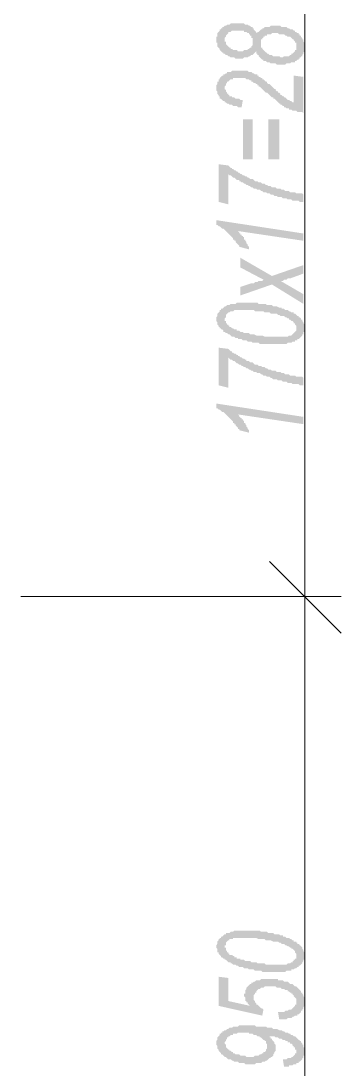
# Model space of a CAD drawing. Header units: millimetres. Extents: x 1372 to 666090, y 1285 to 31551.
# Drawn here: x 559032 to 560133, y 6393 to 9992 of the extents above; entities that cross this region are included whole.
import ezdxf

# ---------------------------------------------------------------- set-up
doc = ezdxf.new("R2010")
doc.units = ezdxf.units.MM
doc.layers.add('PDF _0', color=7, linetype='Continuous')

msp = doc.modelspace()

# ---------------------------------------------------------------- hatches: boundary and pattern name
at = {"layer": 'PDF _0', "transparency": 33554559}
h = msp.add_hatch(color=256, dxfattribs=at)
h.paths.add_polyline_path([(559841.2, 9887.5), (559837, 9883.4), (559837, 9883.4), (559832.8, 9879.2), (559828.7, 9875), (559828.7, 9875), (559824.5, 9875), (559820.3, 9870.8), (559816.2, 9870.8), (559816.2, 9870.8), (559812, 9866.7), (559807.8, 9866.7), (559803.6, 9866.7), (559799.5, 9866.7), (559795.3, 9862.5), (559791.1, 9862.5), (559791.1, 9862.5), (559787, 9862.5), (559782.8, 9862.5), (559778.6, 9862.5), (559774.5, 9862.5), (559770.3, 9862.5), (559766.1, 9866.7), (559761.9, 9866.7), (559757.8, 9866.7), (559753.6, 9866.7), (559749.4, 9870.8), (559749.4, 9870.8), (559745.3, 9870.8), (559741.1, 9875), (559736.9, 9875), (559736.9, 9875), (559732.7, 9879.2), (559728.6, 9879.2), (559728.6, 9883.4), (559724.4, 9883.4), (559720.2, 9887.5), (559720.2, 9887.5), (559716.1, 9891.7), (559716.1, 9891.7), (559716.1, 9895.9), (559711.9, 9900), (559711.9, 9900), (559707.7, 9904.2), (559707.7, 9904.2), (559707.7, 9908.4), (559707.7, 9912.5), (559707.7, 9916.7), (559703.6, 9916.7), (559703.6, 9920.9), (559703.6, 9925.1), (559703.6, 9925.1), (559703.6, 9929.2), (559703.6, 9933.4), (559703.6, 9937.6), (559707.7, 9937.6), (559707.7, 9941.7), (559707.7, 9945.9), (559707.7, 9945.9), (559707.7, 9950.1), (559711.9, 9954.3), (559711.9, 9954.3), (559716.1, 9958.4), (559716.1, 9958.4), (559716.1, 9962.6), (559720.2, 9962.6), (559720.2, 9966.8), (559724.4, 9966.8), (559724.4, 9970.9), (559728.6, 9970.9), (559732.7, 9975.1), (559736.9, 9975.1), (559736.9, 9975.1), (559741.1, 9979.3), (559745.3, 9979.3), (559749.4, 9979.3), (559753.6, 9983.4), (559757.8, 9983.4), (559757.8, 9983.4), (559761.9, 9983.4), (559766.1, 9983.4), (559770.3, 9983.4), (559774.5, 9983.4), (559778.6, 9983.4), (559782.8, 9983.4), (559787, 9983.4), (559791.1, 9983.4), (559795.3, 9983.4), (559795.3, 9983.4), (559799.5, 9983.4), (559803.6, 9979.3), (559807.8, 9979.3), (559812, 9979.3), (559816.2, 9975.1), (559816.2, 9975.1), (559820.3, 9975.1), (559820.3, 9975.1), (559824.5, 9970.9), (559828.7, 9970.9), (559828.7, 9966.8), (559832.8, 9966.8), (559832.8, 9962.6), (559837, 9958.4), (559837, 9958.4), (559841.2, 9954.3), (559841.2, 9950.1), (559845.4, 9950.1), (559845.4, 9954.3), (559849.5, 9954.3), (559853.7, 9958.4), (559853.7, 9958.4), (559857.9, 9962.6), (559862, 9962.6), (559862, 9966.8), (559866.2, 9966.8), (559866.2, 9966.8), (559870.4, 9970.9), (559874.5, 9970.9), (559878.7, 9970.9), (559882.9, 9970.9), (559887.1, 9970.9), (559891.2, 9975.1), (559895.4, 9975.1), (559899.6, 9975.1), (559903.7, 9975.1), (559907.9, 9975.1), (559912.1, 9975.1), (559912.1, 9975.1), (559916.3, 9975.1), (559920.4, 9975.1), (559924.6, 9975.1), (559928.8, 9970.9), (559932.9, 9970.9), (559937.1, 9970.9), (559941.3, 9970.9), (559945.4, 9970.9), (559949.6, 9966.8), (559953.8, 9966.8), (559953.8, 9966.8), (559958, 9962.6), (559962.1, 9962.6), (559966.3, 9962.6), (559970.5, 9958.4), (559974.6, 9958.4), (559974.6, 9954.3), (559978.8, 9954.3), (559978.8, 9954.3), (559983, 9950.1), (559987.2, 9950.1), (559987.2, 9945.9), (559991.3, 9945.9), (559991.3, 9941.7), (559995.5, 9941.7), (559995.5, 9937.6), (559999.7, 9933.4), (559999.7, 9933.4), (559999.7, 9929.2), (560003.8, 9929.2), (560003.8, 9925.1), (560003.8, 9920.9), (560003.8, 9920.9), (560008, 9916.7), (560008, 9912.5), (560008, 9912.5), (560008, 9908.4), (560008, 9904.2), (560008, 9904.2), (560008, 9900), (560008, 9895.9), (560008, 9891.7), (560008, 9891.7), (560008, 9887.5), (560003.8, 9883.4), (560003.8, 9883.4), (560003.8, 9879.2), (559999.7, 9875), (559999.7, 9875), (559999.7, 9870.8), (559995.5, 9870.8), (559995.5, 9866.7), (559991.3, 9866.7), (559991.3, 9862.5), (559987.2, 9862.5), (559987.2, 9858.3), (559983, 9858.3), (559978.8, 9854.2), (559974.6, 9854.2), (559974.6, 9850), (559970.5, 9850), (559966.3, 9850), (559962.1, 9850), (559958, 9845.8), (559953.8, 9845.8), (559949.6, 9845.8), (559949.6, 9845.8), (559945.4, 9845.8), (559941.3, 9841.6), (559937.1, 9841.6), (559932.9, 9841.6), (559928.8, 9841.6), (559924.6, 9841.6), (559920.4, 9841.6), (559916.3, 9841.6), (559912.1, 9841.6), (559907.9, 9845.8), (559903.7, 9845.8), (559899.6, 9845.8), (559895.4, 9845.8), (559891.2, 9845.8), (559887.1, 9850), (559882.9, 9850), (559878.7, 9850), (559878.7, 9850), (559874.5, 9854.2), (559870.4, 9854.2), (559866.2, 9854.2), (559866.2, 9858.3), (559862, 9858.3), (559857.9, 9862.5), (559857.9, 9862.5), (559853.7, 9866.7), (559853.7, 9866.7), (559849.5, 9870.8), (559849.5, 9875), (559845.4, 9875), (559845.4, 9879.2), (559841.2, 9879.2), (559841.2, 9883.4), (559841.2, 9887.5)], flags=0)
h.paths.add_polyline_path([(559787, 9887.5), (559791.1, 9887.5), (559795.3, 9887.5), (559799.5, 9891.7), (559803.6, 9891.7), (559807.8, 9891.7), (559812, 9891.7), (559812, 9895.9), (559816.2, 9895.9), (559816.2, 9895.9), (559820.3, 9900), (559824.5, 9900), (559824.5, 9904.2), (559824.5, 9904.2), (559828.7, 9908.4), (559828.7, 9912.5), (559828.7, 9912.5), (559828.7, 9916.7), (559828.7, 9920.9), (559828.7, 9920.9), (559828.7, 9925.1), (559828.7, 9925.1), (559828.7, 9929.2), (559828.7, 9933.4), (559824.5, 9933.4), (559824.5, 9937.6), (559824.5, 9941.7), (559820.3, 9941.7), (559820.3, 9945.9), (559816.2, 9945.9), (559816.2, 9950.1), (559816.2, 9950.1), (559812, 9950.1), (559807.8, 9954.3), (559803.6, 9954.3), (559799.5, 9954.3), (559799.5, 9958.4), (559795.3, 9958.4), (559791.1, 9958.4), (559787, 9958.4), (559782.8, 9958.4), (559778.6, 9958.4), (559778.6, 9958.4), (559770.3, 9958.4), (559766.1, 9958.4), (559766.1, 9958.4), (559761.9, 9958.4), (559757.8, 9958.4), (559753.6, 9954.3), (559749.4, 9954.3), (559745.3, 9954.3), (559745.3, 9950.1), (559745.3, 9950.1), (559741.1, 9945.9), (559741.1, 9945.9), (559736.9, 9941.7), (559736.9, 9941.7), (559736.9, 9937.6), (559732.7, 9933.4), (559732.7, 9933.4), (559732.7, 9929.2), (559732.7, 9929.2), (559732.7, 9925.1), (559732.7, 9920.9), (559736.9, 9920.9), (559736.9, 9916.7), (559736.9, 9912.5), (559736.9, 9912.5), (559741.1, 9908.4), (559741.1, 9908.4), (559745.3, 9904.2), (559745.3, 9904.2), (559749.4, 9900), (559753.6, 9900), (559753.6, 9895.9), (559757.8, 9895.9), (559761.9, 9891.7), (559761.9, 9891.7), (559766.1, 9891.7), (559770.3, 9891.7), (559774.5, 9891.7), (559778.6, 9887.5), (559782.8, 9887.5), (559787, 9887.5), (559787, 9887.5)], flags=0)
h.paths.add_polyline_path([(559928.8, 9866.7), (559932.9, 9866.7), (559937.1, 9870.8), (559941.3, 9870.8), (559945.4, 9870.8), (559949.6, 9870.8), (559953.8, 9870.8), (559953.8, 9870.8), (559958, 9875), (559962.1, 9875), (559962.1, 9879.2), (559966.3, 9879.2), (559970.5, 9883.4), (559970.5, 9883.4), (559970.5, 9883.4), (559974.6, 9887.5), (559974.6, 9891.7), (559978.8, 9891.7), (559978.8, 9895.9), (559978.8, 9900), (559978.8, 9900), (559978.8, 9904.2), (559978.8, 9904.2), (559978.8, 9908.4), (559978.8, 9908.4), (559978.8, 9912.5), (559978.8, 9916.7), (559974.6, 9916.7), (559974.6, 9920.9), (559974.6, 9920.9), (559970.5, 9925.1), (559970.5, 9929.2), (559966.3, 9929.2), (559962.1, 9933.4), (559962.1, 9933.4), (559958, 9937.6), (559953.8, 9937.6), (559949.6, 9937.6), (559945.4, 9941.7), (559945.4, 9941.7), (559941.3, 9941.7), (559937.1, 9945.9), (559932.9, 9945.9), (559928.8, 9945.9), (559924.6, 9945.9), (559920.4, 9945.9), (559916.3, 9950.1), (559912.1, 9950.1), (559907.9, 9950.1), (559903.7, 9950.1), (559903.7, 9950.1), (559899.6, 9950.1), (559895.4, 9950.1), (559891.2, 9945.9), (559887.1, 9945.9), (559882.9, 9945.9), (559878.7, 9945.9), (559878.7, 9941.7), (559874.5, 9941.7), (559870.4, 9941.7), (559870.4, 9937.6), (559866.2, 9937.6), (559866.2, 9933.4), (559862, 9933.4), (559862, 9929.2), (559857.9, 9929.2), (559857.9, 9925.1), (559857.9, 9920.9), (559857.9, 9920.9), (559857.9, 9916.7), (559857.9, 9916.7), (559857.9, 9912.5), (559857.9, 9908.4), (559857.9, 9904.2), (559857.9, 9904.2), (559857.9, 9900), (559862, 9900), (559862, 9895.9), (559866.2, 9891.7), (559866.2, 9891.7), (559870.4, 9887.5), (559870.4, 9887.5), (559874.5, 9883.4), (559878.7, 9883.4), (559878.7, 9883.4), (559878.7, 9879.2), (559882.9, 9879.2), (559887.1, 9875), (559891.2, 9875), (559891.2, 9875), (559895.4, 9875), (559899.6, 9870.8), (559903.7, 9870.8), (559907.9, 9870.8), (559912.1, 9870.8), (559916.3, 9870.8), (559920.4, 9870.8), (559924.6, 9866.7), (559928.8, 9866.7), (559928.8, 9866.7)], flags=0)
for points in [[(560003.8, 9674.8), (559999.7, 9679), (559995.5, 9679), (559991.3, 9679), (559987.2, 9679), (559983, 9679), (559978.8, 9683.2), (559974.6, 9683.2), (559970.5, 9683.2), (559966.3, 9683.2), (559962.1, 9687.3), (559962.1, 9687.3), (559958, 9687.3), (559953.8, 9687.3), (559953.8, 9691.5), (559949.6, 9691.5), (559945.4, 9691.5), (559941.3, 9695.7), (559937.1, 9695.7), (559937.1, 9699.8), (559932.9, 9699.8), (559928.8, 9704), (559924.6, 9704), (559924.6, 9708.2), (559924.6, 9708.2), (559920.4, 9708.2), (559920.4, 9708.2), (559916.3, 9712.4), (559916.3, 9712.4), (559912.1, 9716.5), (559912.1, 9716.5), (559907.9, 9720.7), (559907.9, 9720.7), (559903.7, 9724.9), (559899.6, 9724.9), (559899.6, 9729), (559895.4, 9729), (559891.2, 9733.2), (559887.1, 9737.4), (559887.1, 9737.4), (559882.9, 9741.6), (559878.7, 9745.7), (559874.5, 9745.7), (559870.4, 9749.9), (559870.4, 9749.9), (559866.2, 9754.1), (559862, 9758.2), (559862, 9758.2), (559857.9, 9762.4), (559853.7, 9766.6), (559849.5, 9766.6), (559849.5, 9770.7), (559845.4, 9770.7), (559845.4, 9774.9), (559841.2, 9774.9), (559841.2, 9774.9), (559837, 9779.1), (559837, 9779.1), (559832.8, 9779.1), (559828.7, 9783.3), (559824.5, 9783.3), (559824.5, 9787.4), (559820.3, 9787.4), (559816.2, 9791.6), (559812, 9791.6), (559807.8, 9791.6), (559807.8, 9791.6), (559803.6, 9795.8), (559803.6, 9795.8), (559799.5, 9795.8), (559795.3, 9795.8), (559791.1, 9795.8), (559787, 9795.8), (559782.8, 9795.8), (559778.6, 9795.8), (559774.5, 9795.8), (559770.3, 9795.8), (559766.1, 9795.8), (559761.9, 9795.8), (559761.9, 9791.6), (559757.8, 9791.6), (559753.6, 9791.6), (559749.4, 9787.4), (559749.4, 9787.4), (559745.3, 9783.3), (559741.1, 9783.3), (559741.1, 9779.1), (559741.1, 9779.1), (559736.9, 9774.9), (559736.9, 9774.9), (559736.9, 9770.7), (559732.7, 9766.6), (559732.7, 9762.4), (559732.7, 9762.4), (559732.7, 9758.2), (559732.7, 9758.2), (559736.9, 9754.1), (559736.9, 9749.9), (559736.9, 9749.9), (559741.1, 9745.7), (559741.1, 9741.6), (559745.3, 9741.6), (559745.3, 9737.4), (559749.4, 9737.4), (559749.4, 9733.2), (559753.6, 9733.2), (559757.8, 9733.2), (559757.8, 9729), (559761.9, 9729), (559766.1, 9729), (559770.3, 9724.9), (559774.5, 9724.9), (559778.6, 9724.9), (559782.8, 9724.9), (559787, 9720.7), (559791.1, 9720.7), (559795.3, 9720.7), (559791.1, 9695.7), (559787, 9695.7), (559782.8, 9695.7), (559778.6, 9695.7), (559774.5, 9699.8), (559770.3, 9699.8), (559766.1, 9699.8), (559761.9, 9699.8), (559757.8, 9704), (559753.6, 9704), (559749.4, 9704), (559745.3, 9708.2), (559745.3, 9708.2), (559741.1, 9708.2), (559736.9, 9712.4), (559732.7, 9712.4), (559732.7, 9716.5), (559728.6, 9716.5), (559728.6, 9716.5), (559724.4, 9720.7), (559724.4, 9720.7), (559720.2, 9724.9), (559716.1, 9724.9), (559716.1, 9729), (559716.1, 9733.2), (559711.9, 9733.2), (559711.9, 9737.4), (559711.9, 9737.4), (559707.7, 9741.6), (559707.7, 9745.7), (559707.7, 9745.7), (559707.7, 9749.9), (559703.6, 9754.1), (559703.6, 9754.1), (559703.6, 9758.2), (559703.6, 9762.4), (559703.6, 9766.6), (559703.6, 9766.6), (559703.6, 9770.7), (559707.7, 9774.9), (559707.7, 9774.9), (559707.7, 9779.1), (559707.7, 9783.3), (559711.9, 9783.3), (559711.9, 9787.4), (559711.9, 9791.6), (559716.1, 9791.6), (559716.1, 9795.8), (559716.1, 9795.8), (559720.2, 9799.9), (559720.2, 9799.9), (559724.4, 9804.1), (559728.6, 9804.1), (559728.6, 9808.3), (559732.7, 9808.3), (559736.9, 9812.5), (559741.1, 9812.5), (559741.1, 9816.6), (559745.3, 9816.6), (559749.4, 9816.6), (559753.6, 9816.6), (559757.8, 9820.8), (559761.9, 9820.8), (559766.1, 9820.8), (559766.1, 9820.8), (559770.3, 9820.8), (559774.5, 9820.8), (559778.6, 9820.8), (559782.8, 9820.8), (559782.8, 9820.8), (559787, 9820.8), (559791.1, 9820.8), (559795.3, 9820.8), (559799.5, 9820.8), (559803.6, 9820.8), (559807.8, 9820.8), (559812, 9820.8), (559816.2, 9816.6), (559820.3, 9816.6), (559820.3, 9816.6), (559824.5, 9816.6), (559828.7, 9812.5), (559832.8, 9812.5), (559837, 9808.3), (559841.2, 9808.3), (559841.2, 9808.3), (559841.2, 9808.3), (559845.4, 9808.3), (559845.4, 9804.1), (559849.5, 9804.1), (559849.5, 9804.1), (559849.5, 9799.9), (559853.7, 9799.9), (559853.7, 9799.9), (559857.9, 9795.8), (559862, 9795.8), (559862, 9791.6), (559866.2, 9791.6), (559870.4, 9787.4), (559870.4, 9787.4), (559874.5, 9783.3), (559878.7, 9783.3), (559878.7, 9779.1), (559882.9, 9774.9), (559887.1, 9774.9), (559891.2, 9770.7), (559895.4, 9766.6), (559899.6, 9762.4), (559903.7, 9758.2), (559907.9, 9758.2), (559907.9, 9754.1), (559912.1, 9749.9), (559916.3, 9749.9), (559916.3, 9745.7), (559920.4, 9745.7), (559924.6, 9741.6), (559924.6, 9737.4), (559928.8, 9737.4), (559932.9, 9733.2), (559932.9, 9733.2), (559937.1, 9733.2), (559937.1, 9729), (559941.3, 9729), (559945.4, 9724.9), (559945.4, 9724.9), (559949.6, 9720.7), (559953.8, 9720.7), (559958, 9716.5), (559962.1, 9716.5), (559962.1, 9716.5), (559966.3, 9712.4), (559970.5, 9712.4), (559970.5, 9804.1), (560003.8, 9799.9)], [(560003.8, 9370.4), (559999.7, 9370.4), (559995.5, 9370.4), (559991.3, 9370.4), (559991.3, 9370.4), (559987.2, 9374.5), (559983, 9374.5), (559978.8, 9374.5), (559974.6, 9374.5), (559970.5, 9374.5), (559966.3, 9374.5), (559962.1, 9378.7), (559958, 9378.7), (559953.8, 9378.7), (559949.6, 9378.7), (559945.4, 9382.9), (559941.3, 9382.9), (559937.1, 9382.9), (559932.9, 9382.9), (559932.9, 9382.9), (559928.8, 9387), (559924.6, 9387), (559920.4, 9387), (559916.3, 9387), (559912.1, 9391.2), (559907.9, 9391.2), (559903.7, 9391.2), (559899.6, 9395.4), (559895.4, 9395.4), (559895.4, 9395.4), (559891.2, 9395.4), (559887.1, 9399.6), (559882.9, 9399.6), (559878.7, 9399.6), (559874.5, 9403.7), (559870.4, 9403.7), (559866.2, 9403.7), (559862, 9407.9), (559862, 9407.9), (559857.9, 9407.9), (559853.7, 9412.1), (559849.5, 9412.1), (559845.4, 9412.1), (559841.2, 9416.2), (559837, 9416.2), (559832.8, 9416.2), (559828.7, 9420.4), (559828.7, 9420.4), (559824.5, 9420.4), (559820.3, 9424.6), (559820.3, 9424.6), (559816.2, 9424.6), (559812, 9428.8), (559807.8, 9428.8), (559803.6, 9432.9), (559799.5, 9432.9), (559799.5, 9432.9), (559795.3, 9437.1), (559791.1, 9437.1), (559787, 9441.3), (559782.8, 9441.3), (559782.8, 9445.4), (559778.6, 9445.4), (559774.5, 9445.4), (559770.3, 9449.6), (559770.3, 9449.6), (559766.1, 9453.8), (559761.9, 9453.8), (559757.8, 9457.9), (559757.8, 9457.9), (559753.6, 9462.1), (559749.4, 9462.1), (559749.4, 9462.1), (559745.3, 9466.3), (559745.3, 9466.3), (559745.3, 9362), (559711.9, 9370.4), (559711.9, 9499.7), (559745.3, 9495.5), (559745.3, 9495.5), (559749.4, 9491.3), (559749.4, 9491.3), (559753.6, 9487.1), (559757.8, 9487.1), (559757.8, 9483), (559761.9, 9483), (559766.1, 9478.8), (559766.1, 9478.8), (559770.3, 9478.8), (559774.5, 9474.6), (559778.6, 9474.6), (559778.6, 9470.5), (559782.8, 9470.5), (559787, 9466.3), (559791.1, 9466.3), (559791.1, 9466.3), (559795.3, 9462.1), (559799.5, 9462.1), (559803.6, 9457.9), (559807.8, 9457.9), (559807.8, 9457.9), (559812, 9453.8), (559816.2, 9453.8), (559820.3, 9449.6), (559824.5, 9449.6), (559828.7, 9449.6), (559832.8, 9445.4), (559832.8, 9445.4), (559837, 9441.3), (559841.2, 9441.3), (559845.4, 9441.3), (559849.5, 9437.1), (559853.7, 9437.1), (559857.9, 9437.1), (559862, 9432.9), (559866.2, 9432.9), (559870.4, 9432.9), (559874.5, 9428.8), (559874.5, 9428.8), (559878.7, 9428.8), (559882.9, 9424.6), (559887.1, 9424.6), (559891.2, 9424.6), (559895.4, 9420.4), (559899.6, 9420.4), (559903.7, 9420.4), (559907.9, 9420.4), (559912.1, 9416.2), (559916.3, 9416.2), (559920.4, 9416.2), (559924.6, 9416.2), (559928.8, 9412.1), (559932.9, 9412.1), (559932.9, 9412.1), (559937.1, 9412.1), (559941.3, 9407.9), (559945.4, 9407.9), (559949.6, 9407.9), (559953.8, 9407.9), (559958, 9403.7), (559962.1, 9403.7), (559966.3, 9403.7), (559970.5, 9403.7), (559974.6, 9403.7), (559974.6, 9403.7), (559978.8, 9399.6), (559983, 9399.6), (559987.2, 9399.6), (559991.3, 9399.6), (559995.5, 9399.6), (559999.7, 9399.6), (560003.8, 9395.4), (560003.8, 9395.4)], [(560003.8, 9236.9), (559778.6, 9270.3), (559782.8, 9266.1), (559782.8, 9266.1), (559782.8, 9261.9), (559787, 9261.9), (559787, 9257.8), (559791.1, 9257.8), (559791.1, 9253.6), (559795.3, 9253.6), (559795.3, 9249.4), (559799.5, 9249.4), (559799.5, 9245.2), (559799.5, 9241.1), (559803.6, 9241.1), (559803.6, 9236.9), (559807.8, 9232.7), (559807.8, 9232.7), (559807.8, 9228.6), (559812, 9224.4), (559812, 9224.4), (559812, 9220.2), (559816.2, 9216.1), (559816.2, 9211.9), (559816.2, 9207.7), (559782.8, 9216.1), (559782.8, 9216.1), (559782.8, 9220.2), (559778.6, 9224.4), (559778.6, 9224.4), (559774.5, 9228.6), (559774.5, 9228.6), (559770.3, 9232.7), (559770.3, 9236.9), (559766.1, 9236.9), (559766.1, 9241.1), (559761.9, 9241.1), (559761.9, 9245.2), (559757.8, 9249.4), (559757.8, 9249.4), (559753.6, 9253.6), (559753.6, 9253.6), (559749.4, 9257.8), (559745.3, 9261.9), (559745.3, 9261.9), (559741.1, 9266.1), (559736.9, 9270.3), (559736.9, 9270.3), (559732.7, 9274.4), (559732.7, 9274.4), (559728.6, 9278.6), (559728.6, 9278.6), (559724.4, 9278.6), (559724.4, 9278.6), (559720.2, 9282.8), (559720.2, 9282.8), (559716.1, 9287), (559711.9, 9287), (559707.7, 9291.1), (559703.6, 9291.1), (559703.6, 9291.1), (559703.6, 9307.8), (560003.8, 9261.9)], [(560003.8, 9020), (559895.4, 9086.8), (559787, 9049.2), (559787, 9078.4), (559824.5, 9090.9), (559828.7, 9090.9), (559832.8, 9090.9), (559837, 9095.1), (559841.2, 9095.1), (559845.4, 9095.1), (559849.5, 9099.3), (559853.7, 9099.3), (559857.9, 9099.3), (559862, 9099.3), (559866.2, 9103.4), (559866.2, 9103.4), (559787, 9145.1), (559787, 9178.5), (559895.4, 9116), (560003.8, 9153.5), (560003.8, 9124.3), (559958, 9107.6), (559958, 9107.6), (559953.8, 9107.6), (559949.6, 9107.6), (559945.4, 9103.4), (559941.3, 9103.4), (559937.1, 9103.4), (559932.9, 9099.3), (559928.8, 9099.3), (559924.6, 9099.3), (559924.6, 9099.3), (560003.8, 9053.4)], [(560003.8, 8740.6), (559999.7, 8740.6), (559995.5, 8740.6), (559991.3, 8740.6), (559991.3, 8740.6), (559987.2, 8744.8), (559983, 8744.8), (559978.8, 8744.8), (559974.6, 8744.8), (559970.5, 8744.8), (559966.3, 8744.8), (559962.1, 8748.9), (559958, 8748.9), (559953.8, 8748.9), (559949.6, 8748.9), (559945.4, 8753.1), (559941.3, 8753.1), (559937.1, 8753.1), (559932.9, 8753.1), (559932.9, 8753.1), (559928.8, 8757.3), (559924.6, 8757.3), (559920.4, 8757.3), (559916.3, 8757.3), (559912.1, 8761.4), (559907.9, 8761.4), (559903.7, 8761.4), (559899.6, 8761.4), (559895.4, 8765.6), (559895.4, 8765.6), (559891.2, 8765.6), (559887.1, 8769.8), (559882.9, 8769.8), (559878.7, 8769.8), (559874.5, 8774), (559870.4, 8774), (559866.2, 8774), (559862, 8778.1), (559862, 8778.1), (559857.9, 8778.1), (559853.7, 8782.3), (559849.5, 8782.3), (559845.4, 8782.3), (559841.2, 8786.5), (559837, 8786.5), (559832.8, 8786.5), (559828.7, 8790.6), (559828.7, 8790.6), (559824.5, 8790.6), (559820.3, 8794.8), (559820.3, 8794.8), (559816.2, 8794.8), (559812, 8799), (559807.8, 8799), (559803.6, 8803.2), (559799.5, 8803.2), (559799.5, 8803.2), (559795.3, 8807.3), (559791.1, 8807.3), (559787, 8811.5), (559782.8, 8811.5), (559782.8, 8811.5), (559778.6, 8815.7), (559774.5, 8815.7), (559770.3, 8819.8), (559770.3, 8819.8), (559766.1, 8824), (559761.9, 8824), (559757.8, 8828.2), (559757.8, 8828.2), (559753.6, 8828.2), (559749.4, 8832.4), (559749.4, 8832.4), (559745.3, 8836.5), (559745.3, 8836.5), (559745.3, 8732.3), (559711.9, 8740.6), (559711.9, 8869.9), (559745.3, 8865.7), (559745.3, 8865.7), (559749.4, 8861.5), (559749.4, 8861.5), (559753.6, 8857.4), (559757.8, 8857.4), (559757.8, 8853.2), (559761.9, 8853.2), (559766.1, 8849), (559766.1, 8849), (559770.3, 8849), (559774.5, 8844.9), (559778.6, 8844.9), (559778.6, 8840.7), (559782.8, 8840.7), (559787, 8836.5), (559791.1, 8836.5), (559791.1, 8836.5), (559795.3, 8832.4), (559799.5, 8832.4), (559803.6, 8828.2), (559807.8, 8828.2), (559807.8, 8824), (559812, 8824), (559816.2, 8824), (559820.3, 8819.8), (559824.5, 8819.8), (559828.7, 8819.8), (559832.8, 8815.7), (559832.8, 8815.7), (559837, 8811.5), (559841.2, 8811.5), (559845.4, 8811.5), (559849.5, 8807.3), (559853.7, 8807.3), (559857.9, 8807.3), (559862, 8803.2), (559866.2, 8803.2), (559870.4, 8803.2), (559874.5, 8799), (559874.5, 8799), (559878.7, 8799), (559882.9, 8794.8), (559887.1, 8794.8), (559891.2, 8794.8), (559895.4, 8790.6), (559899.6, 8790.6), (559903.7, 8790.6), (559907.9, 8790.6), (559912.1, 8786.5), (559916.3, 8786.5), (559920.4, 8786.5), (559924.6, 8786.5), (559928.8, 8782.3), (559932.9, 8782.3), (559932.9, 8782.3), (559937.1, 8782.3), (559941.3, 8778.1), (559945.4, 8778.1), (559949.6, 8778.1), (559953.8, 8778.1), (559958, 8774), (559962.1, 8774), (559966.3, 8774), (559970.5, 8774), (559974.6, 8774), (559974.6, 8774), (559978.8, 8769.8), (559983, 8769.8), (559987.2, 8769.8), (559991.3, 8769.8), (559995.5, 8769.8), (559999.7, 8769.8), (560003.8, 8765.6), (560003.8, 8765.6)], [(560003.8, 8607.1), (559778.6, 8640.5), (559782.8, 8636.3), (559782.8, 8636.3), (559782.8, 8632.2), (559787, 8632.2), (559787, 8628), (559791.1, 8628), (559791.1, 8623.8), (559795.3, 8623.8), (559795.3, 8619.6), (559799.5, 8619.6), (559799.5, 8615.5), (559799.5, 8611.3), (559803.6, 8611.3), (559803.6, 8607.1), (559807.8, 8603), (559807.8, 8603), (559807.8, 8598.8), (559812, 8594.6), (559812, 8594.6), (559812, 8590.5), (559816.2, 8586.3), (559816.2, 8582.1), (559816.2, 8577.9), (559782.8, 8586.3), (559782.8, 8586.3), (559782.8, 8590.5), (559778.6, 8590.5), (559778.6, 8594.6), (559774.5, 8598.8), (559774.5, 8598.8), (559770.3, 8603), (559770.3, 8607.1), (559766.1, 8607.1), (559766.1, 8611.3), (559761.9, 8611.3), (559761.9, 8615.5), (559757.8, 8619.6), (559757.8, 8619.6), (559753.6, 8623.8), (559753.6, 8623.8), (559749.4, 8628), (559745.3, 8632.2), (559745.3, 8632.2), (559741.1, 8636.3), (559736.9, 8640.5), (559736.9, 8640.5), (559732.7, 8644.7), (559732.7, 8644.7), (559728.6, 8648.8), (559728.6, 8648.8), (559724.4, 8648.8), (559724.4, 8648.8), (559720.2, 8653), (559720.2, 8653), (559716.1, 8657.2), (559711.9, 8657.2), (559707.7, 8661.4), (559703.6, 8661.4), (559703.6, 8661.4), (559703.6, 8678), (560003.8, 8632.2)], [(559920.4, 6563.5), (559916.3, 6588.5), (559920.4, 6588.5), (559924.6, 6588.5), (559924.6, 6588.5), (559928.8, 6588.5), (559932.9, 6588.5), (559937.1, 6588.5), (559941.3, 6592.7), (559945.4, 6592.7), (559949.6, 6592.7), (559949.6, 6592.7), (559953.8, 6596.9), (559958, 6596.9), (559962.1, 6596.9), (559966.3, 6601.1), (559966.3, 6601.1), (559970.5, 6605.2), (559970.5, 6605.2), (559974.6, 6609.4), (559974.6, 6613.6), (559978.8, 6613.6), (559978.8, 6617.7), (559978.8, 6621.9), (559978.8, 6621.9), (559978.8, 6626.1), (559978.8, 6626.1), (559978.8, 6630.3), (559978.8, 6630.3), (559978.8, 6634.4), (559974.6, 6638.6), (559974.6, 6638.6), (559970.5, 6642.8), (559970.5, 6646.9), (559966.3, 6646.9), (559966.3, 6646.9), (559966.3, 6651.1), (559962.1, 6651.1), (559962.1, 6655.3), (559958, 6655.3), (559953.8, 6659.4), (559949.6, 6659.4), (559949.6, 6663.6), (559945.4, 6663.6), (559941.3, 6663.6), (559937.1, 6667.8), (559932.9, 6667.8), (559932.9, 6667.8), (559928.8, 6667.8), (559924.6, 6672), (559920.4, 6672), (559916.3, 6672), (559912.1, 6672), (559907.9, 6676.1), (559903.7, 6676.1), (559899.6, 6676.1), (559895.4, 6676.1), (559895.4, 6676.1), (559891.2, 6676.1), (559887.1, 6676.1), (559882.9, 6676.1), (559878.7, 6676.1), (559874.5, 6676.1), (559870.4, 6676.1), (559866.2, 6672), (559862, 6672), (559862, 6672), (559857.9, 6672), (559853.7, 6667.8), (559849.5, 6667.8), (559849.5, 6667.8), (559845.4, 6663.6), (559845.4, 6663.6), (559841.2, 6659.4), (559841.2, 6655.3), (559837, 6655.3), (559837, 6651.1), (559837, 6651.1), (559832.8, 6646.9), (559832.8, 6642.8), (559832.8, 6638.6), (559832.8, 6638.6), (559832.8, 6634.4), (559832.8, 6634.4), (559832.8, 6630.3), (559837, 6626.1), (559837, 6626.1), (559837, 6621.9), (559841.2, 6617.7), (559841.2, 6617.7), (559841.2, 6613.6), (559845.4, 6613.6), (559849.5, 6609.4), (559849.5, 6609.4), (559853.7, 6605.2), (559853.7, 6605.2), (559857.9, 6601.1), (559862, 6601.1), (559866.2, 6596.9), (559862, 6576), (559711.9, 6609.4), (559711.9, 6709.5), (559745.3, 6705.3), (559745.3, 6626.1), (559820.3, 6609.4), (559816.2, 6613.6), (559816.2, 6613.6), (559812, 6617.7), (559812, 6621.9), (559807.8, 6621.9), (559807.8, 6626.1), (559807.8, 6626.1), (559803.6, 6626.1), (559803.6, 6630.3), (559803.6, 6634.4), (559803.6, 6634.4), (559803.6, 6638.6), (559799.5, 6642.8), (559799.5, 6646.9), (559799.5, 6646.9), (559799.5, 6651.1), (559803.6, 6651.1), (559803.6, 6655.3), (559803.6, 6659.4), (559803.6, 6663.6), (559803.6, 6663.6), (559807.8, 6667.8), (559807.8, 6667.8), (559807.8, 6672), (559812, 6676.1), (559812, 6676.1), (559816.2, 6680.3), (559816.2, 6680.3), (559820.3, 6684.5), (559824.5, 6684.5), (559824.5, 6684.5), (559824.5, 6688.6), (559828.7, 6688.6), (559832.8, 6692.8), (559837, 6692.8), (559837, 6692.8), (559841.2, 6697), (559845.4, 6697), (559849.5, 6697), (559853.7, 6697), (559857.9, 6701.2), (559862, 6701.2), (559866.2, 6701.2), (559870.4, 6701.2), (559874.5, 6701.2), (559878.7, 6701.2), (559882.9, 6701.2), (559887.1, 6701.2), (559891.2, 6701.2), (559895.4, 6701.2), (559899.6, 6701.2), (559903.7, 6701.2), (559907.9, 6701.2), (559912.1, 6701.2), (559916.3, 6701.2), (559916.3, 6697), (559920.4, 6697), (559924.6, 6697), (559928.8, 6697), (559932.9, 6697), (559937.1, 6692.8), (559941.3, 6692.8), (559945.4, 6692.8), (559949.6, 6692.8), (559953.8, 6688.6), (559953.8, 6688.6), (559958, 6684.5), (559962.1, 6684.5), (559966.3, 6684.5), (559970.5, 6680.3), (559970.5, 6680.3), (559974.6, 6676.1), (559978.8, 6676.1), (559983, 6672), (559983, 6672), (559987.2, 6667.8), (559987.2, 6667.8), (559991.3, 6663.6), (559991.3, 6663.6), (559995.5, 6659.4), (559995.5, 6655.3), (559999.7, 6655.3), (559999.7, 6651.1), (559999.7, 6651.1), (560003.8, 6646.9), (560003.8, 6642.8), (560003.8, 6642.8), (560008, 6638.6), (560008, 6634.4), (560008, 6634.4), (560008, 6630.3), (560008, 6626.1), (560008, 6626.1), (560008, 6621.9), (560008, 6617.7), (560008, 6617.7), (560008, 6613.6), (560008, 6609.4), (560008, 6609.4), (560003.8, 6605.2), (560003.8, 6601.1), (560003.8, 6601.1), (559999.7, 6596.9), (559999.7, 6592.7), (559999.7, 6592.7), (559995.5, 6592.7), (559995.5, 6588.5), (559991.3, 6584.4), (559991.3, 6584.4), (559987.2, 6580.2), (559983, 6580.2), (559983, 6576), (559978.8, 6576), (559974.6, 6576), (559970.5, 6571.9), (559966.3, 6571.9), (559966.3, 6571.9), (559962.1, 6567.7), (559958, 6567.7), (559953.8, 6567.7), (559949.6, 6567.7), (559945.4, 6563.5), (559941.3, 6563.5), (559937.1, 6563.5), (559932.9, 6563.5), (559928.8, 6563.5), (559924.6, 6563.5), (559924.6, 6563.5), (559920.4, 6563.5), (559920.4, 6563.5)]]:
    msp.add_hatch(color=256, dxfattribs=at).paths.add_polyline_path(points)
h = msp.add_hatch(color=256, dxfattribs=at)
h.paths.add_polyline_path([(559903.7, 8882.4), (559899.6, 8882.4), (559899.6, 8882.4), (559895.4, 8882.4), (559891.2, 8882.4), (559887.1, 8882.4), (559882.9, 8882.4), (559878.7, 8882.4), (559874.5, 8882.4), (559870.4, 8882.4), (559866.2, 8882.4), (559862, 8882.4), (559857.9, 8882.4), (559853.7, 8882.4), (559849.5, 8886.6), (559845.4, 8886.6), (559841.2, 8886.6), (559837, 8886.6), (559832.8, 8886.6), (559828.7, 8886.6), (559824.5, 8890.7), (559820.3, 8890.7), (559816.2, 8890.7), (559812, 8890.7), (559807.8, 8894.9), (559803.6, 8894.9), (559799.5, 8894.9), (559795.3, 8894.9), (559791.1, 8899.1), (559787, 8899.1), (559782.8, 8899.1), (559778.6, 8899.1), (559778.6, 8903.3), (559774.5, 8903.3), (559770.3, 8903.3), (559766.1, 8907.4), (559766.1, 8907.4), (559761.9, 8907.4), (559757.8, 8907.4), (559753.6, 8911.6), (559753.6, 8911.6), (559749.4, 8915.8), (559745.3, 8915.8), (559741.1, 8919.9), (559736.9, 8919.9), (559736.9, 8919.9), (559732.7, 8924.1), (559732.7, 8924.1), (559728.6, 8924.1), (559728.6, 8928.3), (559724.4, 8932.4), (559720.2, 8932.4), (559720.2, 8936.6), (559716.1, 8936.6), (559716.1, 8940.8), (559711.9, 8940.8), (559711.9, 8945), (559711.9, 8945), (559707.7, 8949.1), (559707.7, 8953.3), (559707.7, 8953.3), (559707.7, 8957.5), (559703.6, 8961.6), (559703.6, 8961.6), (559703.6, 8965.8), (559703.6, 8970), (559703.6, 8970), (559703.6, 8974.2), (559707.7, 8978.3), (559707.7, 8978.3), (559707.7, 8982.5), (559707.7, 8986.7), (559707.7, 8986.7), (559711.9, 8990.8), (559711.9, 8990.8), (559716.1, 8995), (559716.1, 8999.2), (559720.2, 8999.2), (559720.2, 9003.3), (559724.4, 9003.3), (559728.6, 9007.5), (559728.6, 9007.5), (559732.7, 9011.7), (559736.9, 9011.7), (559736.9, 9011.7), (559741.1, 9015.9), (559745.3, 9015.9), (559749.4, 9015.9), (559749.4, 9015.9), (559753.6, 9020), (559757.8, 9020), (559761.9, 9020), (559766.1, 9020), (559770.3, 9020), (559774.5, 9024.2), (559778.6, 9024.2), (559782.8, 9024.2), (559787, 9024.2), (559791.1, 9024.2), (559795.3, 9024.2), (559803.6, 9024.2), (559803.6, 9024.2), (559807.8, 9024.2), (559812, 9024.2), (559816.2, 9024.2), (559820.3, 9024.2), (559824.5, 9024.2), (559828.7, 9024.2), (559832.8, 9024.2), (559837, 9024.2), (559841.2, 9024.2), (559845.4, 9024.2), (559849.5, 9020), (559853.7, 9020), (559857.9, 9020), (559862, 9020), (559866.2, 9020), (559870.4, 9020), (559870.4, 9020), (559874.5, 9020), (559878.7, 9015.9), (559882.9, 9015.9), (559887.1, 9015.9), (559891.2, 9015.9), (559895.4, 9015.9), (559899.6, 9011.7), (559899.6, 9011.7), (559903.7, 9011.7), (559907.9, 9011.7), (559912.1, 9011.7), (559920.4, 9007.5), (559924.6, 9007.5), (559928.8, 9007.5), (559928.8, 9003.3), (559932.9, 9003.3), (559937.1, 9003.3), (559941.3, 8999.2), (559945.4, 8999.2), (559949.6, 8999.2), (559953.8, 8995), (559958, 8995), (559958, 8995), (559962.1, 8990.8), (559966.3, 8990.8), (559970.5, 8990.8), (559970.5, 8986.7), (559974.6, 8986.7), (559978.8, 8982.5), (559978.8, 8982.5), (559983, 8978.3), (559983, 8978.3), (559987.2, 8978.3), (559987.2, 8974.2), (559991.3, 8974.2), (559995.5, 8970), (559995.5, 8965.8), (559999.7, 8965.8), (559999.7, 8961.6), (559999.7, 8961.6), (560003.8, 8957.5), (560003.8, 8953.3), (560003.8, 8953.3), (560008, 8949.1), (560008, 8945), (560008, 8945), (560008, 8940.8), (560008, 8936.6), (560008, 8936.6), (560008, 8932.4), (560008, 8932.4), (560008, 8928.3), (560008, 8924.1), (560003.8, 8924.1), (560003.8, 8919.9), (560003.8, 8915.8), (559999.7, 8915.8), (559999.7, 8911.6), (559999.7, 8911.6), (559995.5, 8907.4), (559991.3, 8903.3), (559991.3, 8903.3), (559987.2, 8899.1), (559983, 8899.1), (559983, 8894.9), (559978.8, 8894.9), (559974.6, 8894.9), (559974.6, 8890.7), (559970.5, 8890.7), (559966.3, 8890.7), (559962.1, 8886.6), (559962.1, 8886.6), (559958, 8886.6), (559953.8, 8886.6), (559949.6, 8886.6), (559945.4, 8882.4), (559941.3, 8882.4), (559937.1, 8882.4), (559932.9, 8882.4), (559928.8, 8882.4), (559924.6, 8882.4), (559920.4, 8882.4), (559916.3, 8882.4), (559912.1, 8882.4), (559907.9, 8882.4), (559903.7, 8882.4)], flags=0)
h.paths.add_polyline_path([(559916.3, 8907.4), (559920.4, 8907.4), (559924.6, 8907.4), (559928.8, 8907.4), (559932.9, 8907.4), (559937.1, 8907.4), (559941.3, 8907.4), (559945.4, 8907.4), (559949.6, 8907.4), (559953.8, 8911.6), (559953.8, 8911.6), (559958, 8911.6), (559962.1, 8911.6), (559966.3, 8915.8), (559966.3, 8915.8), (559970.5, 8919.9), (559970.5, 8919.9), (559974.6, 8924.1), (559974.6, 8924.1), (559978.8, 8928.3), (559978.8, 8932.4), (559978.8, 8932.4), (559978.8, 8936.6), (559978.8, 8936.6), (559978.8, 8940.8), (559978.8, 8940.8), (559978.8, 8945), (559974.6, 8949.1), (559974.6, 8949.1), (559974.6, 8953.3), (559970.5, 8953.3), (559970.5, 8957.5), (559966.3, 8961.6), (559962.1, 8961.6), (559958, 8965.8), (559958, 8965.8), (559958, 8965.8), (559953.8, 8965.8), (559953.8, 8970), (559949.6, 8970), (559945.4, 8974.2), (559941.3, 8974.2), (559941.3, 8974.2), (559937.1, 8978.3), (559932.9, 8978.3), (559928.8, 8978.3), (559924.6, 8978.3), (559920.4, 8982.5), (559916.3, 8982.5), (559916.3, 8982.5), (559912.1, 8986.7), (559907.9, 8986.7), (559903.7, 8986.7), (559895.4, 8986.7), (559891.2, 8986.7), (559887.1, 8990.8), (559882.9, 8990.8), (559878.7, 8990.8), (559874.5, 8990.8), (559870.4, 8990.8), (559866.2, 8995), (559862, 8995), (559857.9, 8995), (559853.7, 8995), (559845.4, 8995), (559841.2, 8995), (559837, 8995), (559832.8, 8999.2), (559828.7, 8999.2), (559824.5, 8999.2), (559824.5, 8999.2), (559820.3, 8999.2), (559816.2, 8999.2), (559812, 8999.2), (559807.8, 8999.2), (559803.6, 8999.2), (559799.5, 8999.2), (559799.5, 8999.2), (559795.3, 8999.2), (559791.1, 8999.2), (559782.8, 8999.2), (559778.6, 8999.2), (559774.5, 8999.2), (559770.3, 8999.2), (559766.1, 8999.2), (559761.9, 8995), (559757.8, 8995), (559757.8, 8995), (559753.6, 8995), (559749.4, 8990.8), (559749.4, 8990.8), (559745.3, 8990.8), (559741.1, 8986.7), (559741.1, 8986.7), (559736.9, 8982.5), (559736.9, 8978.3), (559736.9, 8978.3), (559736.9, 8974.2), (559732.7, 8970), (559732.7, 8970), (559732.7, 8970), (559732.7, 8965.8), (559732.7, 8961.6), (559736.9, 8961.6), (559736.9, 8957.5), (559736.9, 8953.3), (559741.1, 8953.3), (559741.1, 8949.1), (559745.3, 8949.1), (559745.3, 8945), (559749.4, 8945), (559749.4, 8940.8), (559753.6, 8940.8), (559757.8, 8936.6), (559761.9, 8936.6), (559766.1, 8932.4), (559766.1, 8932.4), (559770.3, 8932.4), (559774.5, 8932.4), (559774.5, 8928.3), (559778.6, 8928.3), (559782.8, 8928.3), (559787, 8924.1), (559787, 8924.1), (559791.1, 8924.1), (559795.3, 8924.1), (559799.5, 8919.9), (559803.6, 8919.9), (559807.8, 8919.9), (559812, 8919.9), (559816.2, 8919.9), (559820.3, 8915.8), (559824.5, 8915.8), (559828.7, 8915.8), (559832.8, 8915.8), (559841.2, 8911.6), (559845.4, 8911.6), (559849.5, 8911.6), (559853.7, 8911.6), (559857.9, 8911.6), (559862, 8911.6), (559870.4, 8907.4), (559874.5, 8907.4), (559878.7, 8907.4), (559882.9, 8907.4), (559887.1, 8907.4), (559891.2, 8907.4), (559891.2, 8907.4), (559895.4, 8907.4), (559899.6, 8907.4), (559903.7, 8907.4), (559907.9, 8907.4), (559912.1, 8907.4), (559912.1, 8907.4), (559916.3, 8907.4)], flags=0)
h = msp.add_hatch(color=256, dxfattribs=at)
h.paths.add_polyline_path([(559903.7, 6726.2), (559903.7, 6726.2), (559899.6, 6726.2), (559895.4, 6726.2), (559891.2, 6726.2), (559887.1, 6726.2), (559882.9, 6726.2), (559878.7, 6726.2), (559874.5, 6726.2), (559870.4, 6726.2), (559866.2, 6726.2), (559862, 6726.2), (559857.9, 6730.3), (559853.7, 6730.3), (559849.5, 6730.3), (559845.4, 6730.3), (559841.2, 6730.3), (559837, 6730.3), (559832.8, 6734.5), (559828.7, 6734.5), (559824.5, 6734.5), (559820.3, 6734.5), (559816.2, 6734.5), (559812, 6738.7), (559807.8, 6738.7), (559803.6, 6738.7), (559799.5, 6738.7), (559795.3, 6742.9), (559791.1, 6742.9), (559787, 6742.9), (559782.8, 6742.9), (559778.6, 6747), (559778.6, 6747), (559774.5, 6747), (559770.3, 6751.2), (559766.1, 6751.2), (559766.1, 6751.2), (559761.9, 6751.2), (559757.8, 6755.4), (559753.6, 6755.4), (559753.6, 6759.5), (559749.4, 6759.5), (559745.3, 6759.5), (559741.1, 6763.7), (559741.1, 6763.7), (559736.9, 6767.9), (559732.7, 6767.9), (559732.7, 6772.1), (559728.6, 6772.1), (559728.6, 6772.1), (559724.4, 6776.2), (559720.2, 6776.2), (559720.2, 6780.4), (559716.1, 6784.6), (559716.1, 6784.6), (559711.9, 6788.7), (559711.9, 6788.7), (559711.9, 6792.9), (559707.7, 6792.9), (559707.7, 6797.1), (559707.7, 6797.1), (559707.7, 6801.2), (559707.7, 6805.4), (559703.6, 6809.6), (559703.6, 6809.6), (559703.6, 6813.8), (559703.6, 6817.9), (559703.6, 6817.9), (559707.7, 6822.1), (559707.7, 6826.3), (559707.7, 6826.3), (559707.7, 6830.4), (559711.9, 6834.6), (559711.9, 6834.6), (559711.9, 6838.8), (559716.1, 6838.8), (559716.1, 6843), (559720.2, 6843), (559720.2, 6847.1), (559724.4, 6847.1), (559728.6, 6851.3), (559728.6, 6851.3), (559732.7, 6855.5), (559736.9, 6855.5), (559736.9, 6859.6), (559741.1, 6859.6), (559745.3, 6859.6), (559749.4, 6859.6), (559753.6, 6863.8), (559753.6, 6863.8), (559757.8, 6863.8), (559761.9, 6863.8), (559766.1, 6868), (559770.3, 6868), (559774.5, 6868), (559778.6, 6868), (559782.8, 6868), (559787, 6868), (559791.1, 6868), (559795.3, 6868), (559803.6, 6868), (559803.6, 6868), (559807.8, 6868), (559812, 6868), (559816.2, 6868), (559820.3, 6868), (559824.5, 6868), (559828.7, 6868), (559832.8, 6868), (559837, 6868), (559841.2, 6868), (559845.4, 6868), (559849.5, 6868), (559853.7, 6868), (559857.9, 6863.8), (559862, 6863.8), (559866.2, 6863.8), (559870.4, 6863.8), (559874.5, 6863.8), (559878.7, 6863.8), (559878.7, 6863.8), (559882.9, 6859.6), (559887.1, 6859.6), (559891.2, 6859.6), (559895.4, 6859.6), (559899.6, 6859.6), (559899.6, 6859.6), (559903.7, 6855.5), (559907.9, 6855.5), (559916.3, 6855.5), (559920.4, 6855.5), (559924.6, 6851.3), (559928.8, 6851.3), (559932.9, 6851.3), (559932.9, 6847.1), (559937.1, 6847.1), (559941.3, 6847.1), (559945.4, 6843), (559949.6, 6843), (559953.8, 6843), (559958, 6838.8), (559958, 6838.8), (559962.1, 6838.8), (559966.3, 6834.6), (559970.5, 6834.6), (559970.5, 6830.4), (559974.6, 6830.4), (559978.8, 6830.4), (559978.8, 6826.3), (559983, 6826.3), (559983, 6822.1), (559987.2, 6822.1), (559991.3, 6817.9), (559991.3, 6817.9), (559995.5, 6813.8), (559995.5, 6813.8), (559999.7, 6809.6), (559999.7, 6805.4), (559999.7, 6805.4), (560003.8, 6801.2), (560003.8, 6801.2), (560003.8, 6797.1), (560008, 6792.9), (560008, 6792.9), (560008, 6788.7), (560008, 6784.6), (560008, 6784.6), (560008, 6780.4), (560008, 6776.2), (560008, 6776.2), (560008, 6772.1), (560008, 6767.9), (560003.8, 6767.9), (560003.8, 6763.7), (560003.8, 6763.7), (559999.7, 6759.5), (559999.7, 6755.4), (559999.7, 6755.4), (559995.5, 6751.2), (559995.5, 6751.2), (559991.3, 6747), (559987.2, 6747), (559987.2, 6742.9), (559983, 6742.9), (559978.8, 6738.7), (559974.6, 6738.7), (559974.6, 6738.7), (559970.5, 6734.5), (559966.3, 6734.5), (559962.1, 6734.5), (559962.1, 6730.3), (559958, 6730.3), (559953.8, 6730.3), (559949.6, 6730.3), (559945.4, 6730.3), (559941.3, 6726.2), (559937.1, 6726.2), (559932.9, 6726.2), (559928.8, 6726.2), (559924.6, 6726.2), (559920.4, 6726.2), (559916.3, 6726.2), (559912.1, 6726.2), (559907.9, 6726.2), (559903.7, 6726.2)], flags=0)
h.paths.add_polyline_path([(559916.3, 6751.2), (559920.4, 6751.2), (559924.6, 6751.2), (559928.8, 6751.2), (559932.9, 6751.2), (559937.1, 6751.2), (559941.3, 6751.2), (559945.4, 6751.2), (559949.6, 6755.4), (559953.8, 6755.4), (559953.8, 6755.4), (559958, 6755.4), (559962.1, 6759.5), (559966.3, 6759.5), (559966.3, 6763.7), (559970.5, 6763.7), (559970.5, 6767.9), (559974.6, 6767.9), (559974.6, 6772.1), (559978.8, 6772.1), (559978.8, 6776.2), (559978.8, 6780.4), (559978.8, 6780.4), (559978.8, 6780.4), (559978.8, 6784.6), (559978.8, 6788.7), (559978.8, 6788.7), (559974.6, 6792.9), (559974.6, 6797.1), (559974.6, 6797.1), (559970.5, 6801.2), (559970.5, 6801.2), (559966.3, 6805.4), (559962.1, 6805.4), (559962.1, 6809.6), (559958, 6809.6), (559958, 6809.6), (559953.8, 6813.8), (559953.8, 6813.8), (559949.6, 6813.8), (559945.4, 6817.9), (559941.3, 6817.9), (559941.3, 6817.9), (559937.1, 6822.1), (559932.9, 6822.1), (559928.8, 6822.1), (559924.6, 6826.3), (559920.4, 6826.3), (559920.4, 6826.3), (559916.3, 6830.4), (559912.1, 6830.4), (559907.9, 6830.4), (559903.7, 6830.4), (559899.6, 6830.4), (559891.2, 6834.6), (559887.1, 6834.6), (559882.9, 6834.6), (559878.7, 6834.6), (559874.5, 6834.6), (559870.4, 6838.8), (559866.2, 6838.8), (559862, 6838.8), (559857.9, 6838.8), (559853.7, 6838.8), (559849.5, 6838.8), (559841.2, 6843), (559837, 6843), (559832.8, 6843), (559828.7, 6843), (559828.7, 6843), (559824.5, 6843), (559820.3, 6843), (559816.2, 6843), (559812, 6843), (559807.8, 6843), (559803.6, 6843), (559799.5, 6843), (559799.5, 6843), (559795.3, 6843), (559791.1, 6843), (559782.8, 6843), (559778.6, 6843), (559774.5, 6843), (559770.3, 6843), (559766.1, 6843), (559761.9, 6843), (559761.9, 6838.8), (559757.8, 6838.8), (559753.6, 6838.8), (559749.4, 6838.8), (559749.4, 6834.6), (559745.3, 6834.6), (559741.1, 6830.4), (559741.1, 6830.4), (559736.9, 6826.3), (559736.9, 6826.3), (559736.9, 6822.1), (559736.9, 6817.9), (559732.7, 6817.9), (559732.7, 6813.8), (559732.7, 6813.8), (559732.7, 6809.6), (559736.9, 6809.6), (559736.9, 6805.4), (559736.9, 6801.2), (559736.9, 6801.2), (559741.1, 6797.1), (559741.1, 6792.9), (559745.3, 6792.9), (559745.3, 6788.7), (559749.4, 6788.7), (559749.4, 6784.6), (559753.6, 6784.6), (559757.8, 6784.6), (559761.9, 6780.4), (559766.1, 6780.4), (559766.1, 6776.2), (559770.3, 6776.2), (559774.5, 6776.2), (559774.5, 6772.1), (559778.6, 6772.1), (559782.8, 6772.1), (559787, 6772.1), (559787, 6767.9), (559791.1, 6767.9), (559795.3, 6767.9), (559799.5, 6767.9), (559803.6, 6763.7), (559807.8, 6763.7), (559812, 6763.7), (559816.2, 6763.7), (559820.3, 6763.7), (559824.5, 6759.5), (559828.7, 6759.5), (559832.8, 6759.5), (559841.2, 6759.5), (559845.4, 6755.4), (559849.5, 6755.4), (559853.7, 6755.4), (559857.9, 6755.4), (559862, 6755.4), (559870.4, 6755.4), (559874.5, 6751.2), (559878.7, 6751.2), (559882.9, 6751.2), (559887.1, 6751.2), (559891.2, 6751.2), (559895.4, 6751.2), (559895.4, 6751.2), (559899.6, 6751.2), (559903.7, 6751.2), (559907.9, 6751.2), (559912.1, 6751.2), (559916.3, 6751.2), (559916.3, 6751.2)], flags=0)
h = msp.add_hatch(color=256, dxfattribs=at)
h.paths.add_polyline_path([(559937.1, 6400.9), (559932.9, 6425.9), (559937.1, 6425.9), (559941.3, 6425.9), (559945.4, 6425.9), (559949.6, 6430.1), (559953.8, 6430.1), (559958, 6430.1), (559962.1, 6430.1), (559962.1, 6434.2), (559966.3, 6434.2), (559966.3, 6434.2), (559970.5, 6438.4), (559970.5, 6438.4), (559974.6, 6442.6), (559974.6, 6446.7), (559978.8, 6446.7), (559978.8, 6450.9), (559978.8, 6455.1), (559978.8, 6455.1), (559978.8, 6455.1), (559978.8, 6459.3), (559974.6, 6459.3), (559974.6, 6463.4), (559974.6, 6467.6), (559970.5, 6467.6), (559970.5, 6471.8), (559966.3, 6471.8), (559966.3, 6475.9), (559962.1, 6480.1), (559958, 6480.1), (559958, 6484.3), (559953.8, 6484.3), (559949.6, 6484.3), (559949.6, 6488.4), (559945.4, 6488.4), (559941.3, 6488.4), (559941.3, 6492.6), (559937.1, 6492.6), (559932.9, 6492.6), (559928.8, 6496.8), (559924.6, 6496.8), (559920.4, 6496.8), (559916.3, 6501), (559916.3, 6501), (559912.1, 6501), (559907.9, 6501), (559903.7, 6505.1), (559899.6, 6505.1), (559891.2, 6505.1), (559887.1, 6505.1), (559882.9, 6509.3), (559882.9, 6509.3), (559887.1, 6505.1), (559887.1, 6501), (559891.2, 6501), (559891.2, 6496.8), (559895.4, 6496.8), (559895.4, 6492.6), (559899.6, 6488.4), (559899.6, 6488.4), (559903.7, 6484.3), (559903.7, 6484.3), (559903.7, 6484.3), (559903.7, 6480.1), (559907.9, 6475.9), (559907.9, 6475.9), (559907.9, 6471.8), (559907.9, 6467.6), (559907.9, 6463.4), (559907.9, 6463.4), (559907.9, 6463.4), (559907.9, 6459.3), (559907.9, 6455.1), (559907.9, 6455.1), (559903.7, 6450.9), (559903.7, 6446.7), (559903.7, 6446.7), (559899.6, 6442.6), (559899.6, 6438.4), (559899.6, 6438.4), (559895.4, 6434.2), (559891.2, 6434.2), (559891.2, 6430.1), (559891.2, 6430.1), (559887.1, 6430.1), (559882.9, 6425.9), (559882.9, 6425.9), (559878.7, 6421.7), (559874.5, 6421.7), (559874.5, 6421.7), (559870.4, 6417.5), (559866.2, 6417.5), (559862, 6417.5), (559857.9, 6413.4), (559853.7, 6413.4), (559853.7, 6413.4), (559849.5, 6413.4), (559845.4, 6413.4), (559841.2, 6413.4), (559837, 6409.2), (559832.8, 6409.2), (559828.7, 6409.2), (559820.3, 6409.2), (559820.3, 6409.2), (559816.2, 6409.2), (559812, 6409.2), (559807.8, 6409.2), (559803.6, 6409.2), (559799.5, 6413.4), (559795.3, 6413.4), (559791.1, 6413.4), (559791.1, 6413.4), (559787, 6413.4), (559782.8, 6413.4), (559778.6, 6417.5), (559774.5, 6417.5), (559770.3, 6417.5), (559766.1, 6417.5), (559761.9, 6421.7), (559757.8, 6421.7), (559757.8, 6421.7), (559753.6, 6425.9), (559749.4, 6425.9), (559745.3, 6425.9), (559741.1, 6430.1), (559741.1, 6430.1), (559736.9, 6434.2), (559736.9, 6434.2), (559732.7, 6434.2), (559728.6, 6438.4), (559728.6, 6438.4), (559724.4, 6442.6), (559720.2, 6442.6), (559720.2, 6446.7), (559716.1, 6450.9), (559716.1, 6450.9), (559711.9, 6455.1), (559711.9, 6455.1), (559711.9, 6459.3), (559707.7, 6463.4), (559707.7, 6463.4), (559707.7, 6467.6), (559707.7, 6467.6), (559707.7, 6471.8), (559703.6, 6475.9), (559703.6, 6475.9), (559703.6, 6480.1), (559703.6, 6480.1), (559703.6, 6484.3), (559703.6, 6488.4), (559707.7, 6492.6), (559707.7, 6492.6), (559707.7, 6496.8), (559707.7, 6501), (559707.7, 6501), (559711.9, 6505.1), (559711.9, 6505.1), (559716.1, 6509.3), (559716.1, 6513.5), (559720.2, 6513.5), (559720.2, 6517.6), (559724.4, 6517.6), (559724.4, 6521.8), (559728.6, 6521.8), (559732.7, 6526), (559732.7, 6526), (559736.9, 6526), (559736.9, 6526), (559741.1, 6530.2), (559745.3, 6530.2), (559745.3, 6530.2), (559749.4, 6534.3), (559753.6, 6534.3), (559757.8, 6534.3), (559761.9, 6538.5), (559766.1, 6538.5), (559766.1, 6538.5), (559770.3, 6538.5), (559774.5, 6538.5), (559778.6, 6538.5), (559782.8, 6542.7), (559787, 6542.7), (559795.3, 6542.7), (559799.5, 6542.7), (559803.6, 6542.7), (559807.8, 6542.7), (559807.8, 6542.7), (559812, 6542.7), (559816.2, 6542.7), (559820.3, 6542.7), (559824.5, 6542.7), (559828.7, 6542.7), (559832.8, 6542.7), (559837, 6542.7), (559841.2, 6538.5), (559845.4, 6538.5), (559849.5, 6538.5), (559853.7, 6538.5), (559857.9, 6538.5), (559862, 6538.5), (559866.2, 6538.5), (559870.4, 6538.5), (559874.5, 6538.5), (559878.7, 6534.3), (559882.9, 6534.3), (559887.1, 6534.3), (559891.2, 6534.3), (559895.4, 6534.3), (559899.6, 6530.2), (559903.7, 6530.2), (559903.7, 6530.2), (559907.9, 6530.2), (559912.1, 6530.2), (559920.4, 6526), (559924.6, 6526), (559928.8, 6526), (559932.9, 6521.8), (559932.9, 6521.8), (559937.1, 6521.8), (559941.3, 6517.6), (559945.4, 6517.6), (559949.6, 6517.6), (559953.8, 6513.5), (559958, 6513.5), (559958, 6513.5), (559962.1, 6509.3), (559966.3, 6509.3), (559970.5, 6505.1), (559970.5, 6505.1), (559974.6, 6505.1), (559978.8, 6501), (559978.8, 6501), (559983, 6496.8), (559983, 6496.8), (559987.2, 6492.6), (559987.2, 6492.6), (559991.3, 6492.6), (559991.3, 6488.4), (559995.5, 6488.4), (559995.5, 6484.3), (559999.7, 6480.1), (559999.7, 6480.1), (559999.7, 6475.9), (560003.8, 6475.9), (560003.8, 6471.8), (560003.8, 6467.6), (560008, 6467.6), (560008, 6463.4), (560008, 6459.3), (560008, 6459.3), (560008, 6455.1), (560008, 6450.9), (560008, 6450.9), (560008, 6446.7), (560008, 6446.7), (560008, 6442.6), (560008, 6438.4), (560003.8, 6438.4), (560003.8, 6434.2), (560003.8, 6430.1), (559999.7, 6430.1), (559999.7, 6425.9), (559999.7, 6425.9), (559995.5, 6421.7), (559995.5, 6421.7), (559991.3, 6417.5), (559987.2, 6417.5), (559987.2, 6413.4), (559983, 6413.4), (559978.8, 6413.4), (559978.8, 6409.2), (559974.6, 6409.2), (559970.5, 6409.2), (559966.3, 6405), (559962.1, 6405), (559958, 6405), (559953.8, 6405), (559953.8, 6400.9), (559945.4, 6400.9), (559941.3, 6400.9), (559937.1, 6400.9), (559937.1, 6400.9)], flags=0)
h.paths.add_polyline_path([(559816.2, 6434.2), (559820.3, 6434.2), (559828.7, 6434.2), (559832.8, 6434.2), (559837, 6438.4), (559841.2, 6438.4), (559841.2, 6438.4), (559845.4, 6438.4), (559849.5, 6438.4), (559853.7, 6442.6), (559857.9, 6442.6), (559857.9, 6442.6), (559862, 6446.7), (559866.2, 6446.7), (559866.2, 6450.9), (559870.4, 6450.9), (559874.5, 6455.1), (559874.5, 6459.3), (559874.5, 6459.3), (559878.7, 6463.4), (559878.7, 6463.4), (559878.7, 6467.6), (559878.7, 6471.8), (559878.7, 6471.8), (559878.7, 6471.8), (559878.7, 6475.9), (559878.7, 6480.1), (559874.5, 6480.1), (559874.5, 6484.3), (559874.5, 6488.4), (559870.4, 6488.4), (559870.4, 6492.6), (559866.2, 6492.6), (559862, 6496.8), (559862, 6496.8), (559857.9, 6501), (559853.7, 6501), (559853.7, 6505.1), (559849.5, 6505.1), (559845.4, 6505.1), (559841.2, 6509.3), (559837, 6509.3), (559832.8, 6509.3), (559828.7, 6513.5), (559824.5, 6513.5), (559820.3, 6513.5), (559816.2, 6513.5), (559816.2, 6517.6), (559812, 6517.6), (559807.8, 6517.6), (559803.6, 6517.6), (559799.5, 6517.6), (559795.3, 6517.6), (559791.1, 6517.6), (559787, 6517.6), (559782.8, 6517.6), (559778.6, 6517.6), (559774.5, 6513.5), (559770.3, 6513.5), (559766.1, 6513.5), (559761.9, 6513.5), (559761.9, 6509.3), (559757.8, 6509.3), (559753.6, 6509.3), (559749.4, 6505.1), (559745.3, 6505.1), (559745.3, 6501), (559741.1, 6501), (559741.1, 6496.8), (559741.1, 6496.8), (559736.9, 6492.6), (559736.9, 6492.6), (559736.9, 6488.4), (559732.7, 6484.3), (559732.7, 6484.3), (559732.7, 6480.1), (559732.7, 6480.1), (559736.9, 6475.9), (559736.9, 6471.8), (559736.9, 6471.8), (559736.9, 6467.6), (559741.1, 6463.4), (559741.1, 6463.4), (559741.1, 6463.4), (559745.3, 6459.3), (559749.4, 6459.3), (559749.4, 6455.1), (559753.6, 6455.1), (559757.8, 6450.9), (559757.8, 6450.9), (559761.9, 6450.9), (559761.9, 6446.7), (559766.1, 6446.7), (559770.3, 6442.6), (559774.5, 6442.6), (559778.6, 6442.6), (559782.8, 6442.6), (559787, 6438.4), (559787, 6438.4), (559791.1, 6438.4), (559799.5, 6438.4), (559803.6, 6438.4), (559807.8, 6434.2), (559807.8, 6434.2), (559812, 6434.2), (559816.2, 6434.2), (559816.2, 6434.2)], flags=0)

# ---------------------------------------------------------------- linework, layer by layer
at = {"layer": 'PDF _0', "lineweight": 9}
for points in [[(560008, 13190.7), (560008, 10876), (560008, 8014.9), (560008, 5091.3)], [(559032.1, 8014.9), (560133.1, 8014.9), (559344.9, 8014.9)]]:
    msp.add_lwpolyline(points, dxfattribs=at)
msp.add_lwpolyline([(559887.1, 8135.9), (560133.1, 7889.8)], close=True, dxfattribs=at)
at = {"layer": 'PDF _0', "lineweight": 9, "transparency": 33554559}
for points in [[(559828.7, 9654), (559828.7, 9516.3), (559795.3, 9654), (559795.3, 9516.3)], [(559920.4, 9654), (559920.4, 9516.3), (559882.9, 9654), (559882.9, 9516.3)]]:
    msp.add_solid(points, dxfattribs=at)

doc.saveas('drawing.dxf')
